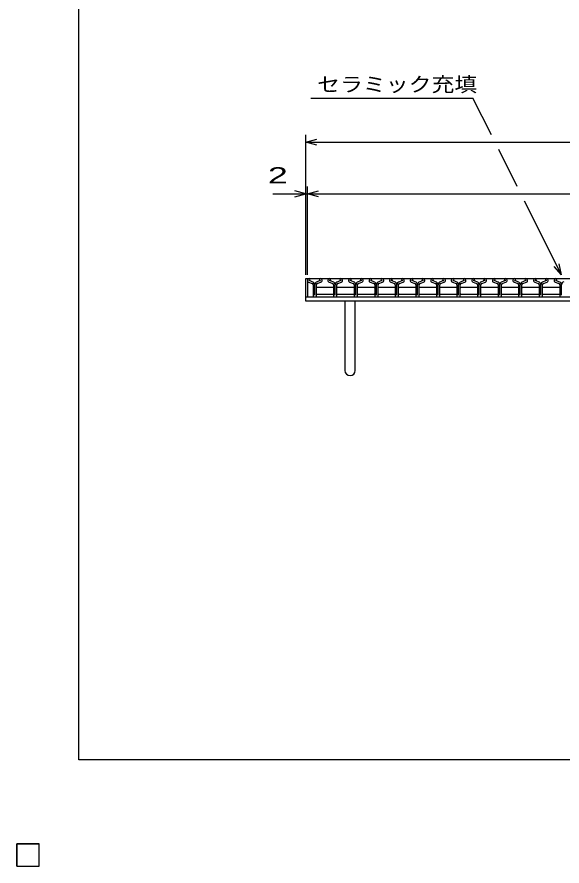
# Model space of a CAD drawing. Units: millimetres, scale not verified. Extents: x -1820 to 1724, y -1285 to 1059.
# Drawn here: x -1820 to -1080, y -1285 to -132 of the extents above; entities that cross this region are included whole.
import ezdxf
from ezdxf.enums import TextEntityAlignment as Align

# ---------------------------------------------------------------- set-up
doc = ezdxf.new("R2010")
doc.units = ezdxf.units.MM
doc.header["$LTSCALE"] = 10
for name, color, linetype, lineweight in [('0_2', 150, 'Continuous', 25), ('16', 3, 'Continuous', 25), ('19', 6, 'Continuous', 25), ('22', 2, 'Continuous', 25)]:
    doc.layers.add(name, color=color, linetype=linetype, lineweight=lineweight)
doc.styles.add('ベクトル', font='')
doc.styles.get('ベクトル').set_extended_font_data('ベクトル')

msp = doc.modelspace()

# ---------------------------------------------------------------- linework, layer by layer
at = {"layer": '0_2'}
for p, q in [((-1736, -1141), (-1736, 1059)), ((1724, -1141), (-1736, -1141))]:
    msp.add_line(p, q, dxfattribs=at)
at = {"layer": '16'}
for p, q in [((-1426, -487), (-430, -487)), ((-1426, -487), (-1426, -512)), ((-1424.38, -492.18), (-1419.51, -493.89)), ((-1419.3, -491.53), (-1423.62, -490.01)), ((-1423.46, -489.31), (-1422.02, -488.61)), ((-1422.02, -488.61), (-1422.02, -488.38)), ((-1418.31, -495.59), (-1418.31, -511.31)), ((-1416, -509.71), (-1416, -495.64)), ((-1413.71, -511.31), (-1413.71, -495.59)), ((-1408.4, -490.01), (-1412.72, -491.53)), ((-1412.51, -493.89), (-1407.64, -492.18)), ((-1410, -488.38), (-1410, -488.61)), ((-1410, -488.61), (-1408.56, -489.31)), ((-1396.48, -492.18), (-1391.61, -493.89)), ((-1391.4, -491.53), (-1395.72, -490.01)), ((-1395.56, -489.31), (-1394.12, -488.61)), ((-1394.12, -488.61), (-1394.12, -488.38)), ((-1390.41, -495.59), (-1390.41, -511.31)), ((-1388.1, -509.71), (-1388.1, -495.64)), ((-1385.81, -511.31), (-1385.81, -495.59)), ((-1380.5, -490.01), (-1384.82, -491.53)), ((-1384.61, -493.89), (-1379.74, -492.18)), ((-1382.1, -488.38), (-1382.1, -488.61)), ((-1382.1, -488.61), (-1380.66, -489.31)), ((-1368.58, -492.18), (-1363.71, -493.89)), ((-1363.5, -491.53), (-1367.82, -490.01)), ((-1367.66, -489.31), (-1366.22, -488.61)), ((-1366.22, -488.61), (-1366.22, -488.38)), ((-1362.51, -495.59), (-1362.51, -511.31)), ((-1360.2, -509.71), (-1360.2, -495.64)), ((-1357.91, -511.31), (-1357.91, -495.59)), ((-1352.6, -490.01), (-1356.92, -491.53)), ((-1356.71, -493.89), (-1351.84, -492.18)), ((-1354.2, -488.38), (-1354.2, -488.61)), ((-1354.2, -488.61), (-1352.76, -489.31)), ((-1340.68, -492.18), (-1335.81, -493.89)), ((-1335.6, -491.53), (-1339.92, -490.01)), ((-1339.76, -489.31), (-1338.32, -488.61)), ((-1338.32, -488.61), (-1338.32, -488.38)), ((-1334.61, -495.59), (-1334.61, -511.31)), ((-1332.3, -509.71), (-1332.3, -495.64)), ((-1330.01, -511.31), (-1330.01, -495.59)), ((-1324.7, -490.01), (-1329.02, -491.53)), ((-1328.81, -493.89), (-1323.94, -492.18)), ((-1326.3, -488.38), (-1326.3, -488.61)), ((-1326.3, -488.61), (-1324.86, -489.31)), ((-1312.78, -492.18), (-1307.91, -493.89)), ((-1307.7, -491.53), (-1312.02, -490.01)), ((-1311.86, -489.31), (-1310.42, -488.61)), ((-1310.42, -488.61), (-1310.42, -488.38)), ((-1306.71, -495.59), (-1306.71, -511.31)), ((-1304.4, -509.71), (-1304.4, -495.64)), ((-1302.11, -511.31), (-1302.11, -495.59)), ((-1296.8, -490.01), (-1301.12, -491.53)), ((-1300.91, -493.89), (-1296.04, -492.18)), ((-1298.4, -488.38), (-1298.4, -488.61)), ((-1298.4, -488.61), (-1296.96, -489.31)), ((-1284.88, -492.18), (-1280.01, -493.89)), ((-1279.8, -491.53), (-1284.12, -490.01)), ((-1283.96, -489.31), (-1282.52, -488.61)), ((-1282.52, -488.61), (-1282.52, -488.38)), ((-1278.81, -495.59), (-1278.81, -511.31)), ((-1276.5, -509.71), (-1276.5, -495.64)), ((-1274.21, -511.31), (-1274.21, -495.59)), ((-1268.9, -490.01), (-1273.22, -491.53)), ((-1273.01, -493.89), (-1268.14, -492.18)), ((-1270.5, -488.38), (-1270.5, -488.61)), ((-1270.5, -488.61), (-1269.06, -489.31)), ((-1256.98, -492.18), (-1252.11, -493.89)), ((-1251.9, -491.53), (-1256.22, -490.01)), ((-1256.06, -489.31), (-1254.62, -488.61)), ((-1254.62, -488.61), (-1254.62, -488.38)), ((-1250.91, -495.59), (-1250.91, -511.31)), ((-1248.6, -509.71), (-1248.6, -495.64)), ((-1246.31, -511.31), (-1246.31, -495.59)), ((-1241, -490.01), (-1245.32, -491.53)), ((-1245.11, -493.89), (-1240.24, -492.18)), ((-1242.6, -488.38), (-1242.6, -488.61)), ((-1242.6, -488.61), (-1241.16, -489.31)), ((-1229.08, -492.18), (-1224.21, -493.89)), ((-1224, -491.53), (-1228.32, -490.01)), ((-1228.16, -489.31), (-1226.72, -488.61)), ((-1226.72, -488.61), (-1226.72, -488.38)), ((-1223.01, -495.59), (-1223.01, -511.31)), ((-1220.7, -509.71), (-1220.7, -495.64)), ((-1218.41, -511.31), (-1218.41, -495.59)), ((-1213.1, -490.01), (-1217.42, -491.53)), ((-1217.21, -493.89), (-1212.34, -492.18)), ((-1214.7, -488.38), (-1214.7, -488.61)), ((-1214.7, -488.61), (-1213.26, -489.31)), ((-1201.18, -492.18), (-1196.31, -493.89)), ((-1196.1, -491.53), (-1200.42, -490.01)), ((-1200.26, -489.31), (-1198.82, -488.61)), ((-1198.82, -488.61), (-1198.82, -488.38)), ((-1195.11, -495.59), (-1195.11, -511.31)), ((-1192.8, -509.71), (-1192.8, -495.64)), ((-1190.51, -511.31), (-1190.51, -495.59)), ((-1185.2, -490.01), (-1189.52, -491.53)), ((-1189.31, -493.89), (-1184.44, -492.18)), ((-1186.8, -488.38), (-1186.8, -488.61)), ((-1186.8, -488.61), (-1185.36, -489.31)), ((-1173.28, -492.18), (-1168.41, -493.89)), ((-1168.2, -491.53), (-1172.52, -490.01)), ((-1172.36, -489.31), (-1170.92, -488.61)), ((-1170.92, -488.61), (-1170.92, -488.38)), ((-1167.21, -495.59), (-1167.21, -511.31)), ((-1164.9, -509.71), (-1164.9, -495.64)), ((-1162.61, -511.31), (-1162.61, -495.59)), ((-1157.3, -490.01), (-1161.62, -491.53)), ((-1161.41, -493.89), (-1156.54, -492.18)), ((-1158.9, -488.38), (-1158.9, -488.61)), ((-1158.9, -488.61), (-1157.46, -489.31)), ((-1145.38, -492.18), (-1140.51, -493.89)), ((-1140.3, -491.53), (-1144.62, -490.01)), ((-1144.46, -489.31), (-1143.02, -488.61)), ((-1143.02, -488.61), (-1143.02, -488.38)), ((-1139.31, -495.59), (-1139.31, -511.31)), ((-1137, -509.71), (-1137, -495.64)), ((-1134.71, -511.31), (-1134.71, -495.59)), ((-1129.4, -490.01), (-1133.72, -491.53)), ((-1133.51, -493.89), (-1128.64, -492.18)), ((-1131, -488.38), (-1131, -488.61)), ((-1131, -488.61), (-1129.56, -489.31)), ((-1117.48, -492.18), (-1112.61, -493.89)), ((-1112.4, -491.53), (-1116.72, -490.01)), ((-1116.56, -489.31), (-1115.12, -488.61)), ((-1115.12, -488.61), (-1115.12, -488.38)), ((-1111.41, -495.59), (-1111.41, -511.31)), ((-1109.1, -509.71), (-1109.1, -495.64)), ((-1106.81, -511.31), (-1106.81, -495.59)), ((-1101.5, -490.01), (-1105.82, -491.53)), ((-1105.61, -493.89), (-1100.74, -492.18)), ((-1103.1, -488.38), (-1103.1, -488.61)), ((-1103.1, -488.61), (-1101.66, -489.31)), ((-1089.58, -492.18), (-1084.71, -493.89)), ((-1084.5, -491.53), (-1088.82, -490.01)), ((-1088.66, -489.31), (-1087.22, -488.61)), ((-1087.22, -488.61), (-1087.22, -488.38)), ((-1083.51, -495.59), (-1083.51, -511.31)), ((-1081.2, -509.71), (-1081.2, -495.64)), ((-1413.75, -500), (-1412.75, -499)), ((-1412.75, -499), (-1391.35, -499)), ((-1391.35, -499), (-1390.35, -500)), ((-1385.85, -500), (-1384.85, -499)), ((-1384.85, -499), (-1363.45, -499)), ((-1363.45, -499), (-1362.45, -500)), ((-1357.95, -500), (-1356.95, -499)), ((-1356.95, -499), (-1335.55, -499)), ((-1335.55, -499), (-1334.55, -500)), ((-1330.05, -500), (-1329.05, -499)), ((-1329.05, -499), (-1307.65, -499)), ((-1307.65, -499), (-1306.65, -500)), ((-1302.15, -500), (-1301.15, -499)), ((-1301.15, -499), (-1279.75, -499)), ((-1279.75, -499), (-1278.75, -500)), ((-1274.25, -500), (-1273.25, -499)), ((-1273.25, -499), (-1251.85, -499)), ((-1251.85, -499), (-1250.85, -500)), ((-1246.35, -500), (-1245.35, -499)), ((-1245.35, -499), (-1223.95, -499)), ((-1223.95, -499), (-1222.95, -500)), ((-1218.45, -500), (-1217.45, -499)), ((-1217.45, -499), (-1196.05, -499)), ((-1196.05, -499), (-1195.05, -500)), ((-1190.55, -500), (-1189.55, -499)), ((-1189.55, -499), (-1168.15, -499)), ((-1168.15, -499), (-1167.15, -500)), ((-1162.65, -500), (-1161.65, -499)), ((-1161.65, -499), (-1140.25, -499)), ((-1140.25, -499), (-1139.25, -500)), ((-1134.75, -500), (-1133.75, -499)), ((-1133.75, -499), (-1112.35, -499)), ((-1112.35, -499), (-1111.35, -500)), ((-1106.85, -500), (-1105.85, -499)), ((-1105.85, -499), (-1084.45, -499)), ((-1084.45, -499), (-1083.45, -500)), ((-1426, -512), (-430, -512)), ((-1417.61, -512.01), (-1414.41, -512.01)), ((-1412.75, -509), (-1413.75, -508)), ((-1391.35, -509), (-1412.75, -509)), ((-1390.35, -508), (-1391.35, -509)), ((-1389.71, -512.01), (-1386.51, -512.01)), ((-1384.85, -509), (-1385.85, -508)), ((-1363.45, -509), (-1384.85, -509)), ((-1362.45, -508), (-1363.45, -509)), ((-1361.81, -512.01), (-1358.61, -512.01)), ((-1356.95, -509), (-1357.95, -508)), ((-1335.55, -509), (-1356.95, -509)), ((-1334.55, -508), (-1335.55, -509)), ((-1333.91, -512.01), (-1330.71, -512.01)), ((-1329.05, -509), (-1330.05, -508)), ((-1307.65, -509), (-1329.05, -509)), ((-1306.65, -508), (-1307.65, -509)), ((-1306.01, -512.01), (-1302.81, -512.01)), ((-1301.15, -509), (-1302.15, -508)), ((-1279.75, -509), (-1301.15, -509)), ((-1278.75, -508), (-1279.75, -509)), ((-1278.11, -512.01), (-1274.91, -512.01)), ((-1273.25, -509), (-1274.25, -508)), ((-1251.85, -509), (-1273.25, -509)), ((-1250.85, -508), (-1251.85, -509)), ((-1250.21, -512.01), (-1247.01, -512.01)), ((-1245.35, -509), (-1246.35, -508)), ((-1223.95, -509), (-1245.35, -509)), ((-1222.95, -508), (-1223.95, -509)), ((-1222.31, -512.01), (-1219.11, -512.01)), ((-1217.45, -509), (-1218.45, -508)), ((-1196.05, -509), (-1217.45, -509)), ((-1195.05, -508), (-1196.05, -509)), ((-1194.41, -512.01), (-1191.21, -512.01)), ((-1189.55, -509), (-1190.55, -508)), ((-1168.15, -509), (-1189.55, -509)), ((-1167.15, -508), (-1168.15, -509)), ((-1166.51, -512.01), (-1163.31, -512.01)), ((-1161.65, -509), (-1162.65, -508)), ((-1140.25, -509), (-1161.65, -509)), ((-1139.25, -508), (-1140.25, -509)), ((-1138.61, -512.01), (-1135.41, -512.01)), ((-1133.75, -509), (-1134.75, -508)), ((-1112.35, -509), (-1133.75, -509)), ((-1111.35, -508), (-1112.35, -509)), ((-1110.71, -512.01), (-1107.51, -512.01)), ((-1105.85, -509), (-1106.85, -508)), ((-1084.45, -509), (-1105.85, -509)), ((-1083.45, -508), (-1084.45, -509)), ((-1082.81, -512.01), (-1079.61, -512.01)), ((-1820, -1255), (-1790, -1255)), ((-1820, -1285), (-1820, -1255)), ((-1820, -1255), (-1790, -1255)), ((-1820, -1285), (-1820, -1255)), ((-1820, -1255), (-1790, -1255)), ((-1820, -1285), (-1820, -1255)), ((-1820, -1255), (-1790, -1255)), ((-1820, -1285), (-1820, -1255)), ((-1820, -1255), (-1790, -1255)), ((-1820, -1285), (-1820, -1255)), ((-1790, -1285), (-1790, -1255)), ((-1790, -1285), (-1790, -1255)), ((-1790, -1285), (-1790, -1255)), ((-1790, -1285), (-1790, -1255)), ((-1790, -1285), (-1790, -1255)), ((-1820, -1285), (-1790, -1285)), ((-1820, -1285), (-1790, -1285)), ((-1820, -1285), (-1790, -1285)), ((-1820, -1285), (-1790, -1285)), ((-1820, -1285), (-1790, -1285))]:
    msp.add_line(p, q, dxfattribs=at)
for centre, radius, start, end in [((-1423.31, -489.7), 2.7, 90.98, 246.68), ((-1423.29, -489.72), 0.44, 111.91, 222.33), ((-1423.47, -488.45), 1.45, 2.5, 85.55), ((-1420.11, -495.59), 1.8, 0, 70.58), ((-1420.59, -495.94), 4.6, 3.78, 73.7), ((-1411.43, -495.94), 4.6, 106.3, 176.22), ((-1411.91, -495.59), 1.8, 109.42, 180), ((-1408.55, -488.45), 1.45, 94.45, 177.5), ((-1408.71, -489.7), 2.7, 293.32, 89.02002), ((-1408.73, -489.72), 0.44, 317.67, 68.08999), ((-1395.41, -489.7), 2.7, 90.98, 246.68), ((-1395.39, -489.72), 0.44, 111.91, 222.33), ((-1395.57, -488.45), 1.45, 2.5, 85.55), ((-1392.21, -495.59), 1.8, 0, 70.58), ((-1392.69, -495.94), 4.6, 3.78, 73.7), ((-1383.53, -495.94), 4.6, 106.3, 176.22), ((-1384.01, -495.59), 1.8, 109.42, 180), ((-1380.65, -488.45), 1.45, 94.45, 177.5), ((-1380.81, -489.7), 2.7, 293.32, 89.02002), ((-1380.83, -489.72), 0.44, 317.67, 68.08999), ((-1367.51, -489.7), 2.7, 90.98, 246.68), ((-1367.49, -489.72), 0.44, 111.91, 222.33), ((-1367.67, -488.45), 1.45, 2.5, 85.55), ((-1364.31, -495.59), 1.8, 0, 70.58), ((-1364.79, -495.94), 4.6, 3.78, 73.7), ((-1355.63, -495.94), 4.6, 106.3, 176.22), ((-1356.11, -495.59), 1.8, 109.42, 180), ((-1352.75, -488.45), 1.45, 94.45, 177.5), ((-1352.91, -489.7), 2.7, 293.32, 89.02002), ((-1352.93, -489.72), 0.44, 317.67, 68.08999), ((-1339.61, -489.7), 2.7, 90.98, 246.68), ((-1339.59, -489.72), 0.44, 111.91, 222.33), ((-1339.77, -488.45), 1.45, 2.5, 85.55), ((-1336.41, -495.59), 1.8, 0, 70.58), ((-1336.89, -495.94), 4.6, 3.78, 73.7), ((-1327.73, -495.94), 4.6, 106.3, 176.22), ((-1328.21, -495.59), 1.8, 109.42, 180), ((-1324.85, -488.45), 1.45, 94.45, 177.5), ((-1325.01, -489.7), 2.7, 293.32, 89.02002), ((-1325.03, -489.72), 0.44, 317.67, 68.08999), ((-1311.71, -489.7), 2.7, 90.98, 246.68), ((-1311.69, -489.72), 0.44, 111.91, 222.33), ((-1311.87, -488.45), 1.45, 2.5, 85.55), ((-1308.51, -495.59), 1.8, 0, 70.58), ((-1308.99, -495.94), 4.6, 3.78, 73.7), ((-1299.83, -495.94), 4.6, 106.3, 176.22), ((-1300.31, -495.59), 1.8, 109.42, 180), ((-1296.95, -488.45), 1.45, 94.45, 177.5), ((-1297.11, -489.7), 2.7, 293.32, 89.02002), ((-1297.13, -489.72), 0.44, 317.67, 68.08999), ((-1283.81, -489.7), 2.7, 90.98, 246.68), ((-1283.79, -489.72), 0.44, 111.91, 222.33), ((-1283.97, -488.45), 1.45, 2.5, 85.55), ((-1280.61, -495.59), 1.8, 0, 70.58), ((-1281.09, -495.94), 4.6, 3.78, 73.7), ((-1271.93, -495.94), 4.6, 106.3, 176.22), ((-1272.41, -495.59), 1.8, 109.42, 180), ((-1269.05, -488.45), 1.45, 94.45, 177.5), ((-1269.21, -489.7), 2.7, 293.32, 89.02002), ((-1269.23, -489.72), 0.44, 317.67, 68.08999), ((-1255.91, -489.7), 2.7, 90.98, 246.68), ((-1255.89, -489.72), 0.44, 111.91, 222.33), ((-1256.07, -488.45), 1.45, 2.5, 85.55), ((-1252.71, -495.59), 1.8, 0, 70.58), ((-1253.19, -495.94), 4.6, 3.78, 73.7), ((-1244.03, -495.94), 4.6, 106.3, 176.22), ((-1244.51, -495.59), 1.8, 109.42, 180), ((-1241.15, -488.45), 1.45, 94.45, 177.5), ((-1241.31, -489.7), 2.7, 293.32, 89.02002), ((-1241.33, -489.72), 0.44, 317.67, 68.08999), ((-1228.01, -489.7), 2.7, 90.98, 246.68), ((-1227.99, -489.72), 0.44, 111.91, 222.33), ((-1228.17, -488.45), 1.45, 2.5, 85.55), ((-1224.81, -495.59), 1.8, 0, 70.58), ((-1225.29, -495.94), 4.6, 3.78, 73.7), ((-1216.13, -495.94), 4.6, 106.3, 176.22), ((-1216.61, -495.59), 1.8, 109.42, 180), ((-1213.25, -488.45), 1.45, 94.45, 177.5), ((-1213.41, -489.7), 2.7, 293.32, 89.02002), ((-1213.43, -489.72), 0.44, 317.67, 68.08999), ((-1200.11, -489.7), 2.7, 90.98, 246.68), ((-1200.09, -489.72), 0.44, 111.91, 222.33), ((-1200.27, -488.45), 1.45, 2.5, 85.55), ((-1196.91, -495.59), 1.8, 0, 70.58), ((-1197.39, -495.94), 4.6, 3.78, 73.7), ((-1188.23, -495.94), 4.6, 106.3, 176.22), ((-1188.71, -495.59), 1.8, 109.42, 180), ((-1185.35, -488.45), 1.45, 94.45, 177.5), ((-1185.51, -489.7), 2.7, 293.32, 89.02002), ((-1185.53, -489.72), 0.44, 317.67, 68.08999), ((-1172.21, -489.7), 2.7, 90.98, 246.68), ((-1172.19, -489.72), 0.44, 111.91, 222.33), ((-1172.37, -488.45), 1.45, 2.5, 85.55), ((-1169.01, -495.59), 1.8, 0, 70.58), ((-1169.49, -495.94), 4.6, 3.78, 73.7), ((-1160.33, -495.94), 4.6, 106.3, 176.22), ((-1160.81, -495.59), 1.8, 109.42, 180), ((-1157.45, -488.45), 1.45, 94.45, 177.5), ((-1157.61, -489.7), 2.7, 293.32, 89.02002), ((-1157.63, -489.72), 0.44, 317.67, 68.08999), ((-1144.31, -489.7), 2.7, 90.98, 246.68), ((-1144.29, -489.72), 0.44, 111.91, 222.33), ((-1144.47, -488.45), 1.45, 2.5, 85.55), ((-1141.11, -495.59), 1.8, 0, 70.58), ((-1141.59, -495.94), 4.6, 3.78, 73.7), ((-1132.43, -495.94), 4.6, 106.3, 176.22), ((-1132.91, -495.59), 1.8, 109.42, 180), ((-1129.55, -488.45), 1.45, 94.45, 177.5), ((-1129.71, -489.7), 2.7, 293.32, 89.02002), ((-1129.73, -489.72), 0.44, 317.67, 68.08999), ((-1116.41, -489.7), 2.7, 90.98, 246.68), ((-1116.39, -489.72), 0.44, 111.91, 222.33), ((-1116.57, -488.45), 1.45, 2.5, 85.55), ((-1113.21, -495.59), 1.8, 0, 70.58), ((-1113.69, -495.94), 4.6, 3.78, 73.7), ((-1104.53, -495.94), 4.6, 106.3, 176.22), ((-1105.01, -495.59), 1.8, 109.42, 180), ((-1101.65, -488.45), 1.45, 94.45, 177.5), ((-1101.81, -489.7), 2.7, 293.32, 89.02002), ((-1101.83, -489.72), 0.44, 317.67, 68.08999), ((-1088.51, -489.7), 2.7, 90.98, 246.68), ((-1088.49, -489.72), 0.44, 111.91, 222.33), ((-1088.67, -488.45), 1.45, 2.5, 85.55), ((-1085.31, -495.59), 1.8, 0, 70.58), ((-1085.79, -495.94), 4.6, 3.78, 73.7), ((-1076.63, -495.94), 4.6, 106.3, 176.22), ((-1417.61, -511.31), 0.7, 180, 270), ((-1414.41, -511.31), 0.7, 270, 0), ((-1389.71, -511.31), 0.7, 180, 270), ((-1386.51, -511.31), 0.7, 270, 0), ((-1361.81, -511.31), 0.7, 180, 270), ((-1358.61, -511.31), 0.7, 270, 0), ((-1333.91, -511.31), 0.7, 180, 270), ((-1330.71, -511.31), 0.7, 270, 0), ((-1306.01, -511.31), 0.7, 180, 270), ((-1302.81, -511.31), 0.7, 270, 0), ((-1278.11, -511.31), 0.7, 180, 270), ((-1274.91, -511.31), 0.7, 270, 0), ((-1250.21, -511.31), 0.7, 180, 270), ((-1247.01, -511.31), 0.7, 270, 0), ((-1222.31, -511.31), 0.7, 180, 270), ((-1219.11, -511.31), 0.7, 270, 0), ((-1194.41, -511.31), 0.7, 180, 270), ((-1191.21, -511.31), 0.7, 270, 0), ((-1166.51, -511.31), 0.7, 180, 270), ((-1163.31, -511.31), 0.7, 270, 0), ((-1138.61, -511.31), 0.7, 180, 270), ((-1135.41, -511.31), 0.7, 270, 0), ((-1110.71, -511.31), 0.7, 180, 270), ((-1107.51, -511.31), 0.7, 270, 0), ((-1082.81, -511.31), 0.7, 180, 270)]:
    msp.add_arc(centre, radius, start, end, dxfattribs=at)
at = {"layer": '19'}
for p, q in [((-1428, -512), (-1428, -487)), ((-1428, -487), (-1426, -487)), ((-1428, -512), (-428, -512)), ((-1428, -518), (-1428, -512)), ((-428, -518), (-1428, -518)), ((-1375, -518), (-1375, -612)), ((-1361, -612), (-1361, -518))]:
    msp.add_line(p, q, dxfattribs=at)
msp.add_arc((-1368, -612), 7, 180, 0, dxfattribs=at)
at = {"layer": '22', "color": 4}
for p, q in [((-1421.2, -242), (-1201.2, -242)), ((-1176.2, -292), (-1201.2, -242)), ((-1428, -482), (-1428, -292)), ((-1428, -302), (-1413, -298)), ((-1413, -306), (-1428, -302)), ((-1428, -302), (-428, -302)), ((-1141.2, -362), (-1166.2, -312)), ((-1428, -372), (-1443, -368)), ((-1428, -482), (-1428, -362)), ((-1426, -482), (-1426, -362)), ((-1426, -372), (-1411, -368)), ((-1473, -372), (-1428, -372)), ((-1443, -376), (-1428, -372)), ((-1428, -372), (-1426, -372)), ((-1411, -376), (-1426, -372)), ((-1426, -372), (-430, -372)), ((-1081.2, -482), (-1131.2, -382)), ((-1081.2, -482), (-1091.2, -471)), ((-1081.2, -482), (-1084.2, -467.4)), ((-1790, -1255), (-1820, -1255)), ((-1820, -1255), (-1820, -1285)), ((-1790, -1255), (-1820, -1255)), ((-1820, -1255), (-1820, -1285)), ((-1790, -1255), (-1820, -1255)), ((-1820, -1255), (-1820, -1285)), ((-1790, -1285), (-1790, -1255)), ((-1790, -1285), (-1790, -1255)), ((-1790, -1285), (-1790, -1255)), ((-1820, -1285), (-1790, -1285)), ((-1820, -1285), (-1790, -1285)), ((-1820, -1285), (-1790, -1285))]:
    msp.add_line(p, q, dxfattribs=at)
at = {"layer": '22'}
for p, q in [((-1790, -1255), (-1820, -1255)), ((-1820, -1255), (-1820, -1285)), ((-1790, -1255), (-1820, -1255)), ((-1820, -1255), (-1820, -1285)), ((-1790, -1255), (-1820, -1255)), ((-1820, -1255), (-1820, -1285)), ((-1790, -1285), (-1790, -1255)), ((-1790, -1285), (-1790, -1255)), ((-1790, -1285), (-1790, -1255)), ((-1820, -1285), (-1790, -1285)), ((-1820, -1285), (-1790, -1285)), ((-1820, -1285), (-1790, -1285))]:
    msp.add_line(p, q, dxfattribs=at)

# ---------------------------------------------------------------- texts
at = {"layer": '22', "style": 'ベクトル'}
for s, height, width, p in [('セラミック充填', 19.79, 1.15, (-1412.7, -223.5)), (' 2 ', 21.99, 1.65, (-1493, -347))]:
    msp.add_text(s, height=height, dxfattribs=dict(at, width=width)).set_placement(p, align=Align.MIDDLE_LEFT)

doc.saveas('drawing.dxf')
